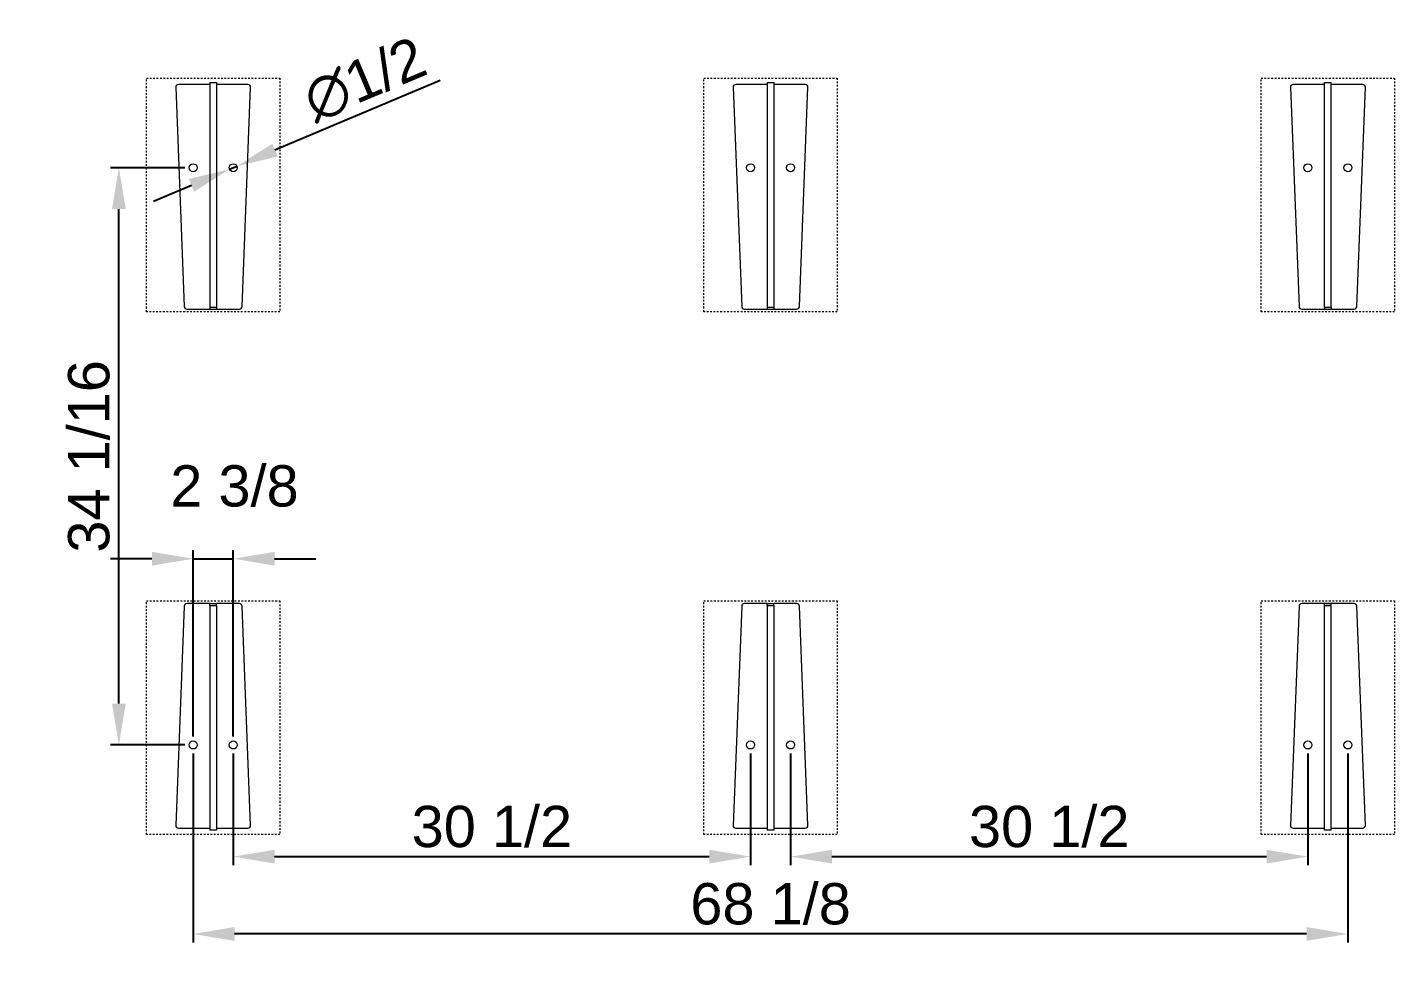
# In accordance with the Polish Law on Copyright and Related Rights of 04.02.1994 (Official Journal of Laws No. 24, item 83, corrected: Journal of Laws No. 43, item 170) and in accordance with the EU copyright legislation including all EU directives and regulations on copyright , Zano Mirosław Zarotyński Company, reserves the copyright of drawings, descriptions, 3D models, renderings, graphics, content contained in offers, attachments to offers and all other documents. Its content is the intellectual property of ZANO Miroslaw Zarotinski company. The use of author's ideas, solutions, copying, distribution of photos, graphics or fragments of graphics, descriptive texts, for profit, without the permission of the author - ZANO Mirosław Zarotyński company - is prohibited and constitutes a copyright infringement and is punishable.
# Model space of a CAD drawing. Header units: inches. Extents: x -7 to 252, y -1 to 205.
# Drawn here: x 5.4 to 86, y -0.9 to 54.5 of the extents above; entities that cross this region are included whole.
import ezdxf

# ---------------------------------------------------------------- set-up
doc = ezdxf.new("R2010")
doc.units = ezdxf.units.IN
doc.linetypes.add('HIDDEN', pattern=[1.905, 1.27, -0.635])
for name, color, linetype, lineweight in [('ZANO_R', 7, 'Continuous', 0), ('ZANO_R_przerywana', 250, 'HIDDEN', 0), ('ZANO_W', 1, 'Continuous', 0)]:
    doc.layers.add(name, color=color, linetype=linetype, lineweight=lineweight)
doc.styles.get("Standard").update_dxf_attribs({"font": 'ARIALUNI.TTF'})
doc.dimstyles.new('amerykanie', dxfattribs={"dimtxt": 50, "dimasz": 50, "dimexe": 0.5, "dimexo": 0.5, "dimgap": 1, "dimtad": 1, "dimdec": 0, "dimzin": 0, "dimlunit": 5, "dimtxsty": 'Standard', "dimcen": 0.09, "dimclrd": 1, "dimclre": 1, "dimclrt": 1, "dimazin": 0, "dimtfac": 1, "dimtdec": 0, "dimtmove": 0, "dimatfit": 3, "dimfxl": 1, "dimtzin": 0, "dimarcsym": 1})

# ---------------------------------------------------------------- blocks, each defined once
blk = doc.blocks.new('*D363')
at = {"layer": 'ZANO_R', "color": 1, "lineweight": -2}
for p, q in [((29.701, 51.336), (19.967, 47.231)), ((17.286, 46.1), (17.721, 46.284)), ((15.04, 45.153), (12.794, 44.206))]:
    blk.add_line(p, q, dxfattribs=at)
at = {"layer": 'ZANO_R', "color": 1}
for points in [[(19.81, 47.605), (20.125, 46.857), (17.721, 46.284)], [(15.198, 44.779), (14.882, 45.527), (17.286, 46.1)]]:
    blk.add_solid(points, dxfattribs=at)
at = {"layer": 'ZANO_R', "color": 1, "insert": (25.271, 51.384), "char_height": 2.4375, "attachment_point": 5, "rotation": 22.86893}
blk.add_mtext('∅1/2', dxfattribs=at)
blk = doc.blocks.new('*D364')
at = {"layer": 'ZANO_W', "color": 1, "lineweight": -2}
for p, q in [((15.142, 12.635), (15.142, 23.624)), ((17.504, 12.635), (17.504, 23.624)), ((12.704, 23.124), (10.267, 23.124)), ((15.142, 23.124), (17.504, 23.124)), ((19.941, 23.124), (22.379, 23.124))]:
    blk.add_line(p, q, dxfattribs=at)
at = {"layer": 'ZANO_W', "color": 1}
for points in [[(12.704, 22.718), (12.704, 23.531), (15.142, 23.124)], [(19.941, 23.531), (19.941, 22.718), (17.504, 23.124)]]:
    blk.add_solid(points, dxfattribs=at)
at = {"layer": 'ZANO_W', "color": 1, "insert": (17.577, 27.405), "char_height": 2.4375, "attachment_point": 5}
blk.add_mtext('2 3/8', dxfattribs=at)
blk = doc.blocks.new('*D365')
at = {"layer": 'ZANO_W', "color": 1, "lineweight": -2}
for p, q in [((17.504, 11.635), (17.504, 5.047)), ((48.016, 11.635), (48.016, 5.047)), ((19.941, 5.547), (45.578, 5.547))]:
    blk.add_line(p, q, dxfattribs=at)
at = {"layer": 'ZANO_W', "color": 1}
for points in [[(19.941, 5.953), (19.941, 5.141), (17.504, 5.547)], [(45.578, 5.141), (45.578, 5.953), (48.016, 5.547)]]:
    blk.add_solid(points, dxfattribs=at)
at = {"layer": 'ZANO_W', "color": 1, "insert": (32.76, 7.312), "char_height": 2.4375, "attachment_point": 5}
blk.add_mtext('30 1/2', dxfattribs=at)
blk = doc.blocks.new('*D366')
at = {"layer": 'ZANO_W', "color": 1, "lineweight": -2}
for p, q in [((50.378, 11.635), (50.378, 5.047)), ((80.889, 11.635), (80.889, 5.047)), ((52.815, 5.547), (78.452, 5.547))]:
    blk.add_line(p, q, dxfattribs=at)
at = {"layer": 'ZANO_W', "color": 1}
for points in [[(52.815, 5.953), (52.815, 5.141), (50.378, 5.547)], [(78.452, 5.141), (78.452, 5.953), (80.889, 5.547)]]:
    blk.add_solid(points, dxfattribs=at)
at = {"layer": 'ZANO_W', "color": 1, "insert": (65.634, 7.312), "char_height": 2.4375, "attachment_point": 5}
blk.add_mtext('30 1/2', dxfattribs=at)
blk = doc.blocks.new('*D367')
at = {"layer": 'ZANO_W', "color": 1, "lineweight": -2}
for p, q in [((15.142, 11.635), (15.142, 0.485)), ((83.252, 11.635), (83.252, 0.485)), ((80.814, 0.985), (17.579, 0.985))]:
    blk.add_line(p, q, dxfattribs=at)
at = {"layer": 'ZANO_W', "color": 1}
for points in [[(17.579, 1.392), (17.579, 0.579), (15.142, 0.985)], [(80.814, 0.579), (80.814, 1.392), (83.252, 0.985)]]:
    blk.add_solid(points, dxfattribs=at)
at = {"layer": 'ZANO_W', "color": 1, "insert": (49.197, 2.751), "char_height": 2.4375, "attachment_point": 5}
blk.add_mtext('68 1/8', dxfattribs=at)
blk = doc.blocks.new('*D368')
at = {"layer": 'ZANO_W', "color": 1, "lineweight": -2}
for p, q in [((14.642, 46.192), (10.26, 46.192)), ((10.76, 14.573), (10.76, 43.754)), ((14.642, 12.135), (10.26, 12.135))]:
    blk.add_line(p, q, dxfattribs=at)
at = {"layer": 'ZANO_W', "color": 1}
for points in [[(11.166, 43.754), (10.354, 43.754), (10.76, 46.192)], [(10.354, 14.573), (11.166, 14.573), (10.76, 12.135)]]:
    blk.add_solid(points, dxfattribs=at)
at = {"layer": 'ZANO_W', "color": 1, "insert": (8.995, 29.163), "char_height": 2.4375, "attachment_point": 5, "rotation": 90}
blk.add_mtext('34 1/16', dxfattribs=at)

msp = doc.modelspace()

# ---------------------------------------------------------------- linework, layer by layer
at = {"layer": 'ZANO_R'}
for p, q in [((14.11455, 50.93773), (14.61901, 37.99683)), ((16.12589, 51.10135), (14.27191, 51.10135)), ((16.12589, 51.21068), (16.51958, 51.21068)), ((16.12589, 51.21068), (16.12589, 37.95481)), ((16.51958, 51.21068), (16.51958, 37.95481)), ((18.37356, 51.10135), (16.51958, 51.10135)), ((18.02646, 37.99683), (18.53092, 50.93773)), ((46.98845, 50.93773), (47.49291, 37.99683)), ((48.99979, 51.10135), (47.14581, 51.10135)), ((48.99979, 51.21068), (49.39349, 51.21068)), ((48.99979, 51.21068), (48.99979, 37.95481)), ((49.39349, 51.21068), (49.39349, 37.95481)), ((51.24746, 51.10135), (49.39349, 51.10135)), ((50.90037, 37.99683), (51.40482, 50.93773)), ((79.86236, 50.93773), (80.36681, 37.99683)), ((81.87369, 51.10134), (80.01972, 51.10134)), ((81.87369, 37.95481), (81.87369, 51.21068)), ((81.87369, 51.21068), (82.26739, 51.21068)), ((82.26739, 37.95481), (82.26739, 51.21068)), ((84.12136, 51.10134), (82.26739, 51.10134)), ((83.77427, 37.99683), (84.27872, 50.93773)), ((16.51958, 37.95481), (16.12589, 37.95481)), ((16.12589, 37.95481), (16.12589, 37.84548)), ((16.51958, 37.95481), (16.51958, 37.84548)), ((49.39349, 37.95481), (48.99979, 37.95481)), ((48.99979, 37.95481), (48.99979, 37.84548)), ((49.39349, 37.95481), (49.39349, 37.84548)), ((82.26739, 37.95481), (81.87369, 37.95481)), ((81.87369, 37.95481), (81.87369, 37.84548)), ((82.26739, 37.95481), (82.26739, 37.84548)), ((14.77637, 37.84549), (16.12589, 37.84549)), ((16.12589, 37.84548), (16.51958, 37.84548)), ((16.51958, 37.84549), (17.8691, 37.84549)), ((47.65027, 37.84549), (48.99979, 37.84549)), ((48.99979, 37.84548), (49.39349, 37.84548)), ((49.39349, 37.84549), (50.74301, 37.84549)), ((80.52417, 37.84548), (83.61691, 37.84548)), ((81.87369, 37.84548), (82.26739, 37.84548)), ((14.61901, 20.3301), (14.11455, 7.3892)), ((16.12589, 20.48145), (14.77637, 20.48145)), ((16.12589, 20.48145), (16.51958, 20.48145)), ((16.12589, 20.37212), (16.12589, 20.48145)), ((16.12589, 20.37212), (16.12589, 7.11626)), ((16.12589, 20.37212), (16.51958, 20.37212)), ((16.51958, 20.37212), (16.51958, 20.48145)), ((17.8691, 20.48145), (16.51958, 20.48145)), ((16.51958, 20.37212), (16.51958, 7.11626)), ((18.53092, 7.3892), (18.02646, 20.3301)), ((47.49291, 20.3301), (46.98845, 7.3892)), ((48.99979, 20.48145), (47.65027, 20.48145)), ((48.99979, 20.48145), (49.39349, 20.48145)), ((48.99979, 20.37212), (48.99979, 20.48145)), ((48.99979, 20.37212), (49.39349, 20.37212)), ((48.99979, 20.37212), (48.99979, 7.11626)), ((49.39349, 20.37212), (49.39349, 20.48145)), ((50.74301, 20.48145), (49.39349, 20.48145)), ((49.39349, 20.37212), (49.39349, 7.11626)), ((51.40482, 7.3892), (50.90037, 20.3301)), ((80.36681, 20.33013), (79.86236, 7.38923)), ((83.61691, 20.48147), (80.52417, 20.48147)), ((81.87369, 20.48147), (82.26739, 20.48147)), ((81.87369, 20.37214), (81.87369, 20.48147)), ((81.87369, 20.37214), (82.26739, 20.37214)), ((81.87369, 7.11628), (81.87369, 20.37214)), ((82.26739, 20.37214), (82.26739, 20.48147)), ((82.26739, 7.11628), (82.26739, 20.37214)), ((84.27872, 7.38923), (83.77427, 20.33013)), ((14.27191, 7.22559), (16.12589, 7.22559)), ((16.51958, 7.11626), (16.12589, 7.11626)), ((16.51958, 7.22559), (18.37356, 7.22559)), ((47.14581, 7.22559), (48.99979, 7.22559)), ((49.39349, 7.11626), (48.99979, 7.11626)), ((49.39349, 7.22559), (51.24746, 7.22559)), ((80.01972, 7.22561), (81.87369, 7.22561)), ((82.26739, 7.11628), (81.87369, 7.11628)), ((82.26739, 7.22561), (84.12136, 7.22561))]:
    msp.add_line(p, q, dxfattribs=at)
for centre in [(15.14164, 46.19191), (17.50383, 46.19191), (48.01554, 46.19191), (50.37774, 46.19191), (80.88944, 46.19191), (83.25164, 46.19191), (15.14164, 12.13502), (17.50383, 12.13502), (48.01554, 12.13502), (50.37774, 12.13502), (80.88944, 12.13505), (83.25164, 12.13505)]:
    msp.add_circle(centre, 0.23622, dxfattribs=at)
for centre, start, end in [((14.27191, 50.94387), 90, 182.2323331), ((18.37356, 50.94387), 357.7676669, 90), ((47.14582, 50.94387), 90, 182.2323331), ((51.24746, 50.94387), 357.7676669, 90), ((80.01972, 50.94386), 90, 182.2323331), ((84.12136, 50.94386), 357.7676669, 90), ((14.77637, 38.00297), 182.2323331, 270), ((17.8691, 38.00297), 270, 357.7676669), ((47.65027, 38.00297), 182.2323331, 270), ((50.743, 38.00297), 270, 357.7676669), ((80.52417, 38.00296), 182.2323331, 270), ((83.61691, 38.00296), 270, 357.7676669), ((14.77637, 20.32397), 90, 177.7676669), ((17.8691, 20.32397), 2.2323331, 90), ((47.65027, 20.32397), 90, 177.7676669), ((50.743, 20.32397), 2.2323331, 90), ((80.52417, 20.32399), 90, 177.7676669), ((83.61691, 20.32399), 2.2323331, 90), ((14.27191, 7.38307), 177.7676669, 270), ((18.37356, 7.38307), 270, 2.2323331), ((47.14582, 7.38307), 177.7676669, 270), ((51.24746, 7.38307), 270, 2.2323331), ((80.01972, 7.38309), 177.7676669, 270), ((84.12136, 7.38309), 270, 2.2323331)]:
    msp.add_arc(centre, 0.15748, start, end, dxfattribs=at)
at = {"layer": 'ZANO_R_przerywana', "ltscale": 0.05}
for p, q in [((12.38574, 51.4743), (20.25973, 51.4743)), ((12.38574, 37.69482), (12.38574, 51.4743)), ((20.25973, 51.4743), (20.25973, 37.69482)), ((45.25964, 51.4743), (53.13363, 51.4743)), ((45.25964, 37.69482), (45.25964, 51.4743)), ((53.13363, 51.4743), (53.13363, 37.69482)), ((78.13354, 51.4743), (86.00753, 51.4743)), ((78.13354, 37.69482), (78.13354, 51.4743)), ((86.00753, 51.4743), (86.00753, 37.69482)), ((20.25973, 37.69482), (12.38574, 37.69482)), ((53.13363, 37.69482), (45.25964, 37.69482)), ((86.00753, 37.69482), (78.13354, 37.69482)), ((12.38574, 6.85264), (12.38574, 20.63212)), ((12.38574, 20.63212), (20.25973, 20.63212)), ((20.25973, 20.63212), (20.25973, 6.85264)), ((45.25964, 6.85264), (45.25964, 20.63212)), ((45.25964, 20.63212), (53.13363, 20.63212)), ((53.13363, 20.63212), (53.13363, 6.85264)), ((78.13354, 6.85266), (78.13354, 20.63214)), ((78.13354, 20.63214), (86.00753, 20.63214)), ((86.00753, 20.63214), (86.00753, 6.85266)), ((20.25973, 6.85264), (12.38574, 6.85264)), ((53.13363, 6.85264), (45.25964, 6.85264)), ((86.00753, 6.85266), (78.13354, 6.85266))]:
    msp.add_line(p, q, dxfattribs=at)

# ---------------------------------------------------------------- dimensions: what is measured, and where the dimension line sits
at = {"layer": 'ZANO_R'}
dim = msp.add_diameter_dim_2p(p1=(17.28618, 46.10011), p2=(17.72149, 46.28372), dimstyle='amerykanie', override={"dimtxt": 2.4375, "dimasz": 2.4375, "dimgap": 0.5, "dimdec": 4, "dimaunit": 1, "dimadec": 1, "dimtdec": 4, "dimtmove": 1, "dimfrac": 2}, dxfattribs=at)
dim.commit()
dim.dimension.update_dxf_attribs({"geometry": '*D363', "text_midpoint": (25.27101, 51.38384)})
at = {"layer": 'ZANO_W'}
dim = msp.add_linear_dim(base=(10.75994, 46.19191), p1=(15.14164, 12.13502), p2=(15.14164, 46.19191), angle=90, dimstyle='amerykanie', override={"dimtxt": 2.4375, "dimasz": 2.4375, "dimgap": 0.5, "dimdec": 4, "dimaunit": 1, "dimadec": 1, "dimtdec": 4, "dimtmove": 1, "dimfrac": 2}, dxfattribs=at)
dim.commit()
dim.dimension.update_dxf_attribs({"geometry": '*D368', "text_midpoint": (8.99463, 29.16347)})
for base, p1, p2, picture, middle in [((17.50383, 23.12436), (15.14164, 12.13502), (17.50383, 12.13502), '*D364', (17.57733, 27.40497)), ((15.14164, 0.98545), (83.25164, 12.13505), (15.14164, 12.13502), '*D367', (49.19664, 2.75076)), ((48.01554, 5.54704), (17.50383, 12.13502), (48.01554, 12.13502), '*D365', (32.75969, 7.31235)), ((80.88944, 5.54704), (50.37774, 12.13502), (80.88944, 12.13505), '*D366', (65.63359, 7.31235))]:
    dim = msp.add_linear_dim(base=base, p1=p1, p2=p2, dimstyle='amerykanie', override={"dimtxt": 2.4375, "dimasz": 2.4375, "dimgap": 0.5, "dimdec": 4, "dimaunit": 1, "dimadec": 1, "dimtdec": 4, "dimtmove": 1, "dimfrac": 2}, dxfattribs=at)
    dim.commit()
    dim.dimension.update_dxf_attribs({"geometry": picture, "text_midpoint": middle})

doc.saveas('drawing.dxf')
